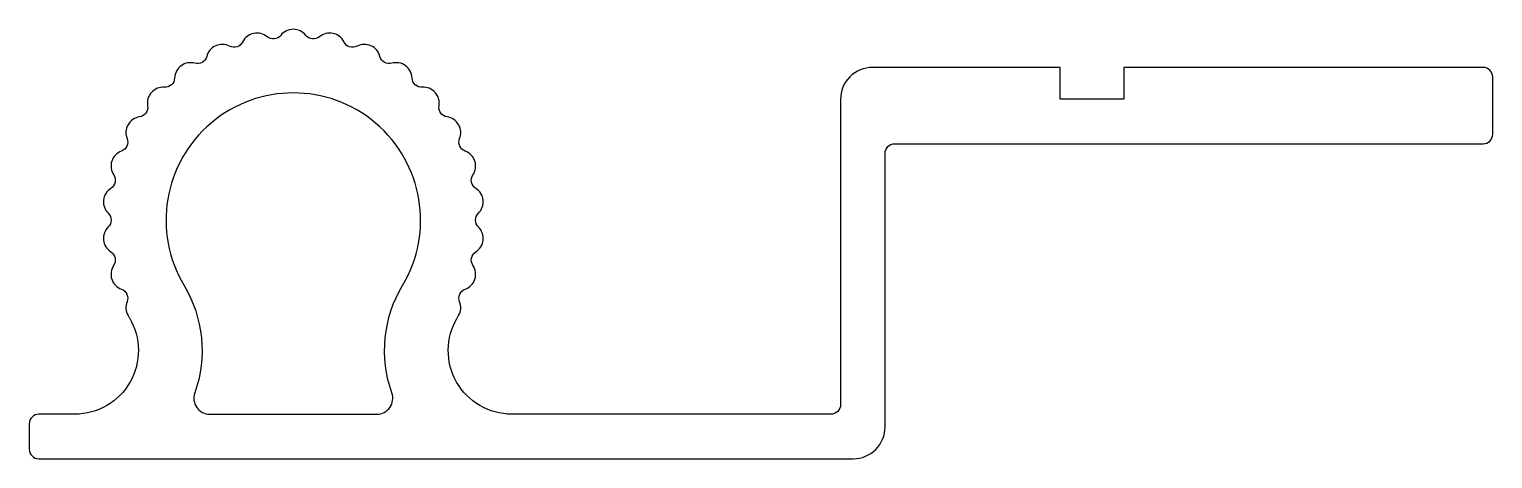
# Model space of a CAD drawing. Extents: x 210.1 to 256.1, y 305.1 to 318.6.
import ezdxf

# ---------------------------------------------------------------- set-up
doc = ezdxf.new("R2010")
doc.units = 0
doc.layers.get('0').update_dxf_attribs({"linetype": 'CONTINUOUS'})

msp = doc.modelspace()

# ---------------------------------------------------------------- linework, layer by layer
at = {"ltscale": 0.05}
for points in [[(224.257, 312.864, 0.48665), (224.175, 313.647, -0.423443), (224.085, 314.069, 0.48665), (223.842, 314.818, -0.423443), (223.666, 315.211, 0.48665), (223.272, 315.894, -0.423443), (223.019, 316.242, 0.48665), (222.492, 316.828, -0.423443), (222.172, 317.116, 0.48665), (221.535, 317.579, -0.423443), (221.161, 317.794, 0.48665), (220.442, 318.115, -0.423443), (220.032, 318.248, 0.48665), (219.262, 318.412, -0.423443), (218.833, 318.457, 0.48665), (218.045, 318.457, -0.423443), (217.617, 318.412, 0.48665), (216.846, 318.248, -0.423443), (216.437, 318.115, 0.48665), (215.717, 317.794, -0.423443), (215.344, 317.579, 0.48665), (214.707, 317.116, -0.423443), (214.386, 316.828, 0.48665), (213.859, 316.242, -0.423443), (213.606, 315.894, 0.48665), (213.212, 315.211, -0.423443), (213.037, 314.818, 0.48665), (212.793, 314.069, -0.423443), (212.704, 313.647, 0.48665), (212.622, 312.864, -0.423443), (212.622, 312.433, 0.48665), (212.704, 311.65, -0.423443), (212.793, 311.228, 0.48665), (213.037, 310.479, -0.423443), (213.212, 310.085, 0.230407), (213.243, 309.648, 0.003624), (213.287, 309.573, -0.582192), (211.57, 306.548), (210.439, 306.548, 0.414214), (210.139, 306.248), (210.139, 305.448, 0.414214), (210.439, 305.148), (236.039, 305.148, 0.414214), (237.039, 306.148), (237.039, 314.748, -0.414214), (237.339, 315.048), (255.839, 315.048, 0.414214), (256.139, 315.348), (256.139, 317.148, 0.414214), (255.839, 317.448), (244.539, 317.448), (244.539, 316.448), (242.539, 316.448), (242.539, 317.448), (236.639, 317.448, 0.414214), (235.639, 316.448), (235.639, 306.848, -0.414214), (235.339, 306.548), (225.309, 306.548, -0.582192), (223.591, 309.573, 0.003624), (223.635, 309.648, 0.230407), (223.666, 310.085, -0.423443), (223.842, 310.479, 0.48665), (224.085, 311.228, -0.423443), (224.175, 311.65, 0.48665), (224.257, 312.433, -0.423443)], [(221.066, 306.548, 0.517638), (221.537, 307.215, -0.223076), (221.874, 310.598, 1.76141), (215.004, 310.598, -0.223076), (215.341, 307.215, 0.517638), (215.812, 306.548)]]:
    msp.add_lwpolyline(points, format="xyb", close=True, dxfattribs=at)

doc.saveas('drawing.dxf')
